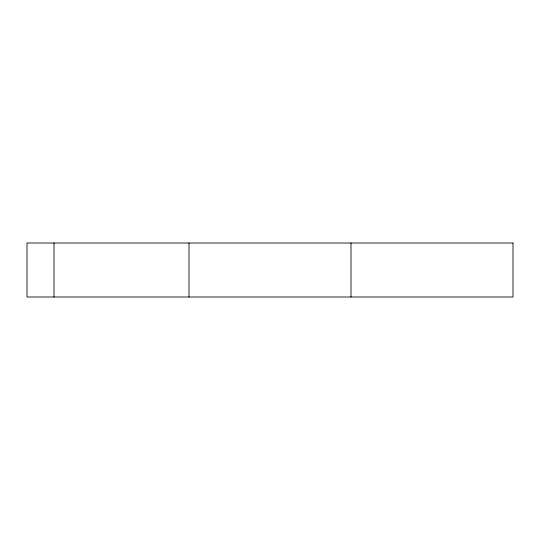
<?xml version="1.0" encoding="UTF-8"?>
<svg xmlns="http://www.w3.org/2000/svg" width="540" height="540" viewBox="0 0 540 540"><rect width="100%" height="100%" fill="white"/><g stroke="black" fill="none" stroke-linecap="round" stroke-linejoin="round"><path stroke-width="0.81" d="M351 243L351 297M189 243L189 297M54 243L54 297M513 243L27 243L27 297L513 297L513 243"/></g></svg>
